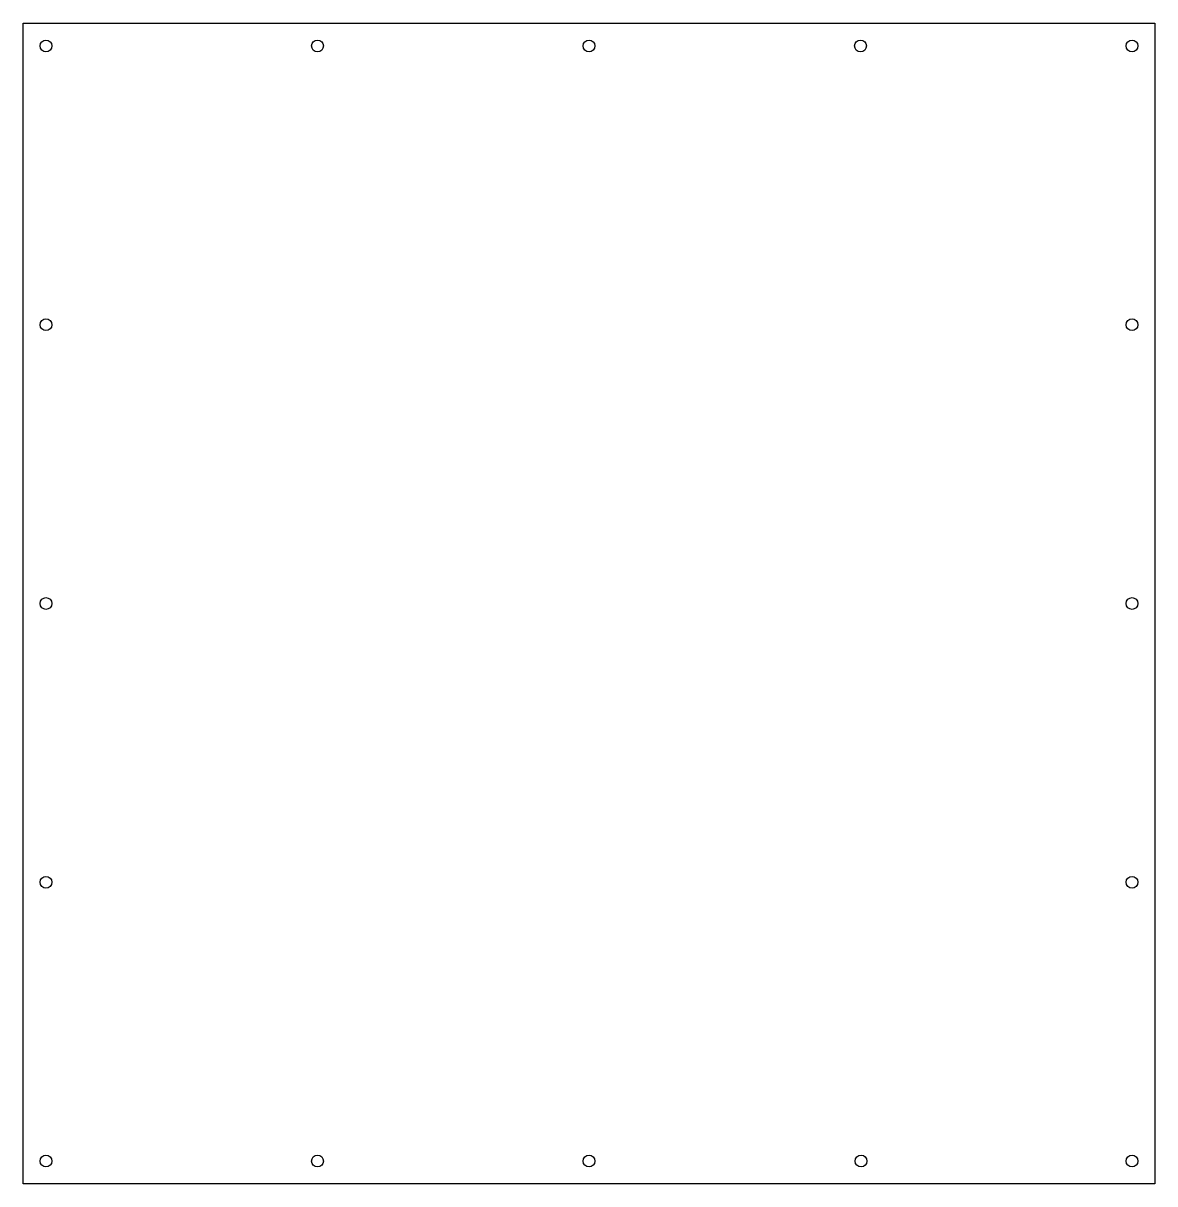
# Model space of a CAD drawing. Header units: millimetres. Extents: x -497 to 0, y -510 to 0.
import ezdxf

# ---------------------------------------------------------------- set-up
doc = ezdxf.new("R2010")
doc.units = ezdxf.units.MM
doc.layers.get('0').update_dxf_attribs({"linetype": 'CONTINUOUS'})

msp = doc.modelspace()

# ---------------------------------------------------------------- linework, layer by layer
msp.add_lwpolyline([(0, 0), (0, -510), (-497, -510), (-497, 0)], close=True)
for centre in [(-487, -10), (-367.75, -10), (-248.5, -10), (-129.25, -10), (-10, -10), (-487, -132.5), (-10, -132.5), (-487, -255), (-10, -255), (-487, -377.5), (-10, -377.5), (-487, -500), (-367.75, -500), (-248.5, -500), (-129, -500), (-10, -500)]:
    msp.add_circle(centre, 2.6)

doc.saveas('drawing.dxf')
